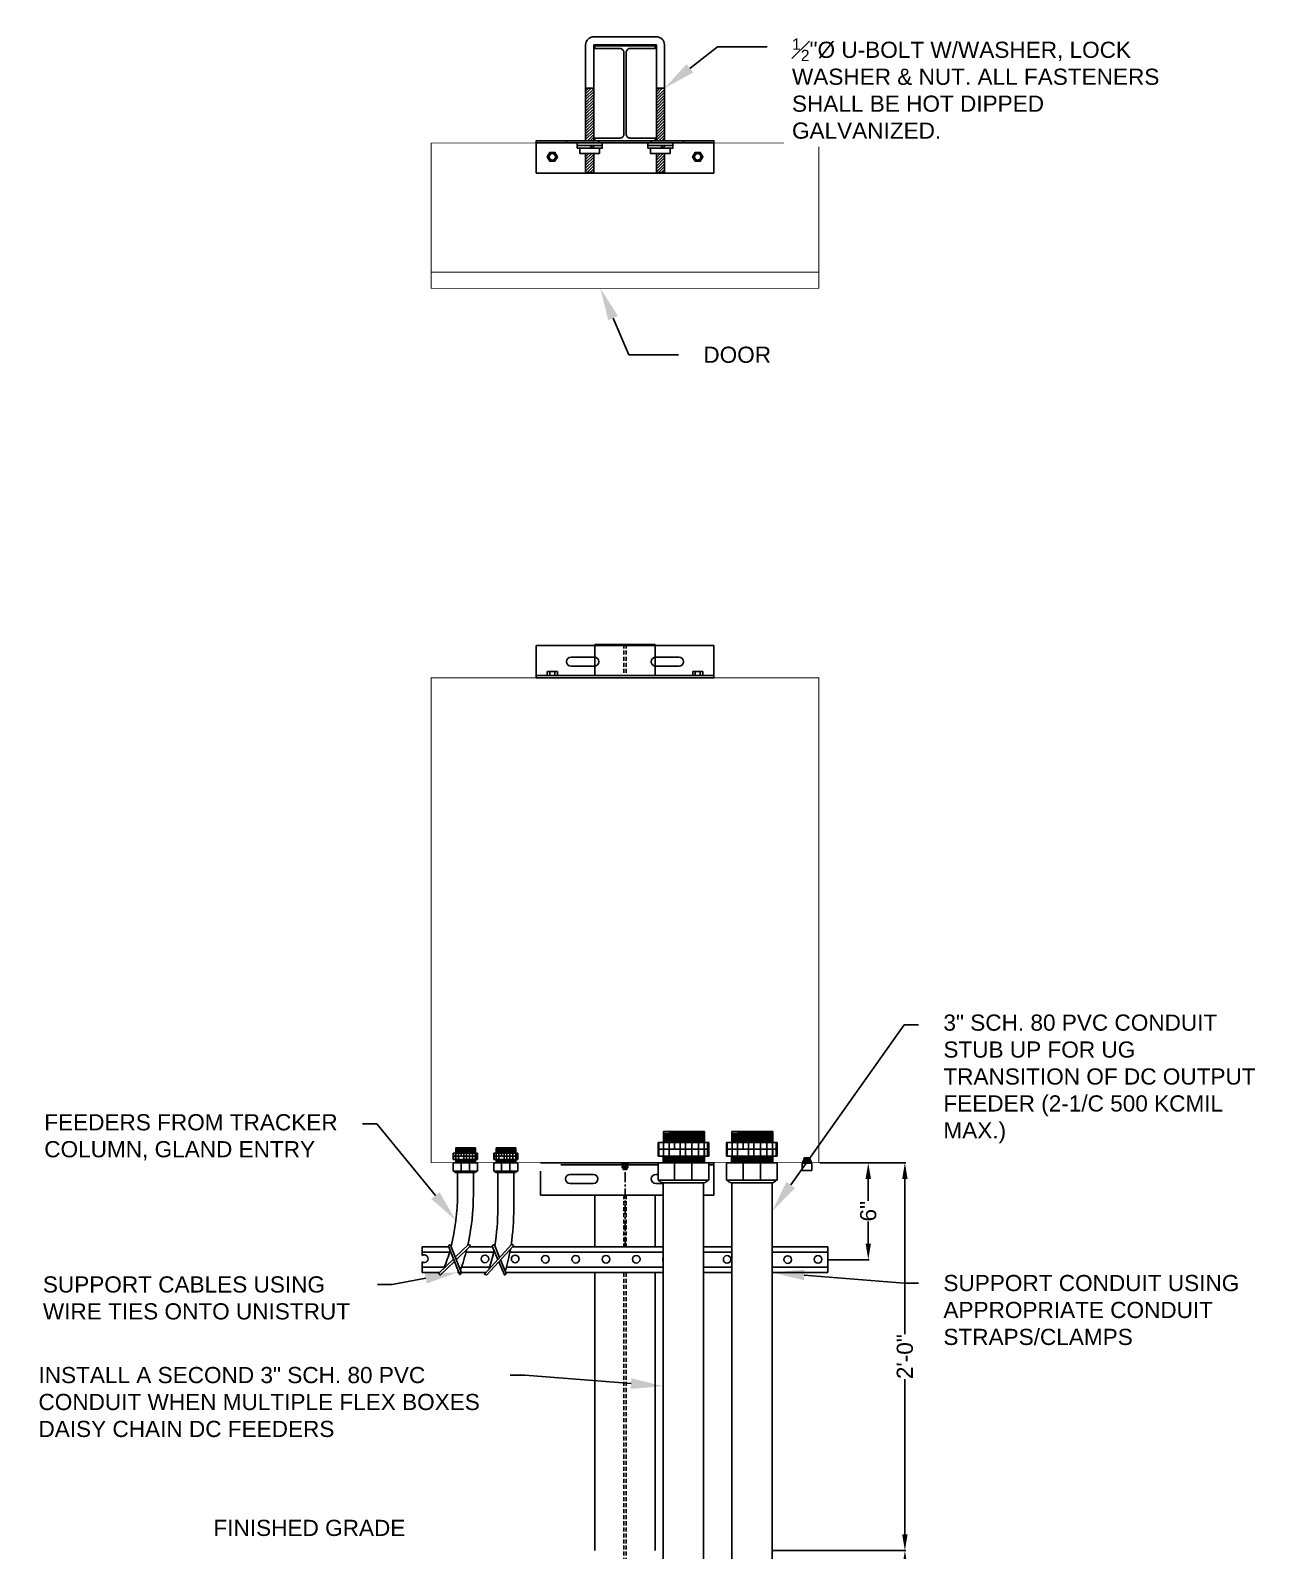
# Model space of a CAD drawing. Header units: feet. Extents: x -496 to 721, y -497 to 166.
# Drawn here: x 100.8 to 178.4, y 72.3 to 166.4 of the extents above; entities that cross this region are included whole.
import ezdxf
from ezdxf import colors
from ezdxf.entities.mleader import LeaderData, LeaderLine
from ezdxf.math import Vec2, Vec3

# ---------------------------------------------------------------- set-up
doc = ezdxf.new("R2010")
doc.units = ezdxf.units.FT
doc.header["$MEASUREMENT"] = 0
for name, pattern in [('CENTER', [2, 1.25, -0.25, 0.25, -0.25]), ('HIDDEN', [0.375, 0.25, -0.125]), ('HIDDEN2', [0.1875, 0.125, -0.0625])]:
    doc.linetypes.add(name, pattern=pattern)
for name, color, linetype in [('Cable Gland', 4, 'Continuous'), ('DC Homerun', 8, 'Continuous'), ('E-COMB-BOX', 42, 'Continuous'), ('E-COND', 3, 'Continuous'), ('E-DETL', 7, 'Continuous'), ('G-ANNO-TEXT', 1, 'Continuous'), ('G-TEXT', 7, 'Continuous'), ('S-BEAM', 7, 'Continuous'), ('S-BOLT', 93, 'Continuous'), ('S-POST', 7, 'Continuous'), ('S-STEL-ANGL', 3, 'Continuous'), ('tie wrap', 4, 'Continuous')]:
    doc.layers.add(name, color=color, linetype=linetype)
doc.styles.add('NEI-A', font='arial.ttf')
doc.dimstyles.new('NEI-A', dxfattribs={"dimtxt": 0.1, "dimasz": 0.125, "dimexe": 0.0625, "dimexo": 0.0625, "dimgap": 0.0625, "dimtad": 0, "dimtih": 1, "dimtoh": 1, "dimdec": 4, "dimzin": 3, "dimdsep": 46, "dimlunit": 4, "dimtxsty": 'NEI-A', "dimcen": 0, "dimadec": 0, "dimazin": 0, "dimtfac": 0.75, "dimtdec": 4, "dimtofl": 0, "dimtmove": 0, "dimatfit": 3, "dimfxl": 1, "dimfrac": 1, "dimtolj": 1, "dimtzin": 0, "dimarcsym": 0})

# ---------------------------------------------------------------- blocks, each defined once
blk = doc.blocks.new('BracketAngle_BottomView')
for p, q in [((81.537, 214.544), (70.537, 214.544)), ((72.412, 214.544), (72.412, 214.404)), ((74.412, 214.544), (74.412, 214.404)), ((77.662, 214.544), (77.662, 214.404)), ((79.662, 214.544), (79.662, 214.404))]:
    blk.add_line(p, q)
for points in [[(70.537, 216.404), (81.537, 216.404), (81.537, 214.404), (70.537, 214.404)], [(71.695, 215.678), (71.853, 215.404), (71.695, 215.13), (71.379, 215.13), (71.221, 215.404), (71.379, 215.678)], [(80.379, 215.678), (80.221, 215.404), (80.379, 215.13), (80.695, 215.13), (80.853, 215.404), (80.695, 215.678)]]:
    blk.add_lwpolyline(points, close=True)
for centre in [(71.537, 215.404), (80.537, 215.404)]:
    blk.add_circle(centre, 0.2)
blk = doc.blocks.new('BracketAngle_Top')
for p, q in [((66.735, 88.712), (68.173, 88.712)), ((73.423, 88.712), (71.985, 88.712)), ((75.579, 87.57), (64.579, 87.57)), ((68.173, 88.149), (66.735, 88.149)), ((71.985, 88.149), (73.423, 88.149))]:
    blk.add_line(p, q)
blk.add_lwpolyline([(64.579, 89.43), (75.579, 89.43), (75.579, 87.43), (64.579, 87.43)], close=True)
for centre, start, end in [((66.735, 88.43), 90, 270), ((68.173, 88.43), 270, 90), ((71.985, 88.43), 90, 270), ((73.423, 88.43), 270, 90)]:
    blk.add_arc(centre, 0.281, start, end)
blk = doc.blocks.new('BoltHead_.625_Side')
for p, q in [((80.984, 265.397), (81.609, 265.397)), ((80.984, 265.397), (80.984, 265.147)), ((81.147, 265.397), (81.147, 265.147)), ((81.447, 265.397), (81.447, 265.147)), ((81.609, 265.397), (81.609, 265.147)), ((80.984, 265.147), (81.609, 265.147))]:
    blk.add_line(p, q)
blk = doc.blocks.new('*D37')
at = {"layer": 'Defpoints', "color": 0, "transparency": 16777216}
for p in [(149.568, 96.319), (150.117, 90.319), (152.623, 90.319)]:
    blk.add_point(p, dxfattribs=at)
at = {"layer": 'G-ANNO-TEXT', "color": 0, "lineweight": -2, "transparency": 16777216}
for p, q in [((149.631, 96.319), (152.686, 96.319)), ((152.623, 95.319), (152.623, 93.959)), ((152.623, 91.319), (152.623, 92.679)), ((150.18, 90.319), (152.686, 90.319))]:
    blk.add_line(p, q, dxfattribs=at)
at = {"layer": 'G-ANNO-TEXT', "color": 0, "transparency": 16777216}
for points in [[(152.457, 95.319), (152.79, 95.319), (152.623, 96.319)], [(152.457, 91.319), (152.79, 91.319), (152.623, 90.319)]]:
    blk.add_solid(points, dxfattribs=at)
at = {"layer": 'G-ANNO-TEXT', "color": 0, "transparency": 16777216, "insert": (152.623, 93.319), "char_height": 1, "attachment_point": 5, "rotation": 90, "style": 'NEI-A'}
blk.add_mtext('\\A1;6"', dxfattribs=at)
blk = doc.blocks.new('*D27')
at = {"layer": 'Defpoints', "color": 0, "transparency": 16777216}
for p in [(149.568, 96.319), (146.672, 72.319), (154.89, 72.319)]:
    blk.add_point(p, dxfattribs=at)
at = {"layer": 'G-ANNO-TEXT', "color": 0, "lineweight": -2, "transparency": 16777216}
for p, q in [((149.631, 96.319), (154.953, 96.319)), ((154.89, 95.319), (154.89, 85.719)), ((154.89, 73.319), (154.89, 82.919)), ((146.734, 72.319), (154.953, 72.319))]:
    blk.add_line(p, q, dxfattribs=at)
at = {"layer": 'G-ANNO-TEXT', "color": 0, "transparency": 16777216}
for points in [[(154.724, 95.319), (155.057, 95.319), (154.89, 96.319)], [(154.724, 73.319), (155.057, 73.319), (154.89, 72.319)]]:
    blk.add_solid(points, dxfattribs=at)
at = {"layer": 'G-ANNO-TEXT', "color": 0, "transparency": 16777216, "insert": (154.89, 84.319), "char_height": 1, "attachment_point": 5, "rotation": 90, "style": 'NEI-A'}
blk.add_mtext('\\A1;2\'-0"', dxfattribs=at)
blk = doc.blocks.new('*D38')
at = {"layer": 'Defpoints', "color": 0, "transparency": 16777216}
for p in [(146.672, 72.319), (146.672, 54.319), (154.89, 54.319)]:
    blk.add_point(p, dxfattribs=at)
at = {"layer": 'G-ANNO-TEXT', "color": 0, "lineweight": -2, "transparency": 16777216}
for p, q in [((146.734, 72.319), (154.953, 72.319)), ((154.89, 71.319), (154.89, 64.663)), ((154.89, 55.319), (154.89, 61.974)), ((146.734, 54.319), (154.953, 54.319))]:
    blk.add_line(p, q, dxfattribs=at)
at = {"layer": 'G-ANNO-TEXT', "color": 0, "transparency": 16777216}
for points in [[(154.724, 71.319), (155.057, 71.319), (154.89, 72.319)], [(154.724, 55.319), (155.057, 55.319), (154.89, 54.319)]]:
    blk.add_solid(points, dxfattribs=at)
at = {"layer": 'G-ANNO-TEXT', "color": 0, "transparency": 16777216, "insert": (154.89, 63.319), "char_height": 1, "attachment_point": 5, "rotation": 90, "style": 'NEI-A'}
blk.add_mtext('\\A1;1\'-6"', dxfattribs=at)

msp = doc.modelspace()

# ---------------------------------------------------------------- hatches: boundary and pattern name
at = {"layer": 'S-BOLT'}
h = msp.add_hatch(dxfattribs=at)
h.set_pattern_fill('ANSI31', color=256)
h.set_pattern_definition([(45, (116.06836, 91.41893), (-0.08838835, 0.08838835), [])])
h.paths.add_polyline_path([(140.006, 162.801), (139.506, 162.801), (139.506, 159.559), (140.006, 159.559)])
h.paths.add_polyline_path([(140.006, 158.758), (139.506, 158.758), (139.506, 157.596), (140.006, 157.596)])
h.paths.add_polyline_path([(135.631, 158.761), (135.131, 158.761), (135.131, 157.599), (135.631, 157.599)])
h.paths.add_polyline_path([(135.131, 162.801), (135.131, 159.559), (135.631, 159.559), (135.631, 162.801)])

# ---------------------------------------------------------------- linework, layer by layer
at = {"layer": 'Cable Gland'}
for p, q in [((141.986, 98.242), (139.941, 98.119)), ((142.48, 98.206), (139.941, 98.053)), ((142.48, 98.154), (139.941, 98.001)), ((142.48, 98.088), (139.941, 97.935)), ((142.48, 98.022), (139.941, 97.869)), ((142.48, 97.956), (139.941, 97.803)), ((142.48, 97.89), (139.941, 97.737)), ((142.48, 97.569), (142.48, 98.242)), ((146.225, 98.242), (144.179, 98.119)), ((146.718, 98.206), (144.179, 98.053)), ((146.718, 98.154), (144.179, 98.001)), ((146.718, 98.088), (144.179, 97.935)), ((146.718, 98.022), (144.179, 97.869)), ((146.718, 97.956), (144.179, 97.803)), ((146.718, 97.89), (144.179, 97.737)), ((146.718, 97.569), (146.718, 98.242)), ((126.939, 96.917), (128.439, 96.917)), ((126.939, 96.917), (126.939, 96.517)), ((126.958, 96.917), (126.958, 96.517)), ((128.073, 97.239), (127.094, 97.18)), ((128.309, 97.222), (127.094, 97.149)), ((128.309, 97.197), (127.094, 97.124)), ((128.309, 97.165), (127.094, 97.092)), ((128.309, 97.134), (127.094, 97.061)), ((128.309, 97.102), (127.094, 97.029)), ((128.309, 97.071), (127.094, 96.998)), ((128.309, 97.039), (127.094, 96.966)), ((128.309, 97.008), (127.094, 96.935)), ((127.101, 96.917), (127.101, 96.517)), ((127.263, 96.917), (127.263, 96.517)), ((128.309, 96.976), (127.275, 96.914)), ((127.425, 96.917), (127.425, 96.717)), ((127.587, 96.917), (127.587, 96.517)), ((127.75, 96.917), (127.75, 96.517)), ((128.309, 96.945), (127.851, 96.917)), ((127.941, 96.917), (127.941, 96.517)), ((128.132, 96.917), (128.132, 96.517)), ((128.3, 96.917), (128.3, 96.517)), ((128.309, 96.917), (128.309, 97.239)), ((128.403, 96.917), (128.403, 96.517)), ((128.439, 96.917), (128.439, 96.517)), ((129.439, 96.917), (130.939, 96.917)), ((129.439, 96.917), (129.439, 96.517)), ((129.458, 96.917), (129.458, 96.517)), ((130.573, 97.239), (129.594, 97.18)), ((130.809, 97.222), (129.594, 97.149)), ((130.809, 97.197), (129.594, 97.124)), ((130.809, 97.165), (129.594, 97.092)), ((130.809, 97.134), (129.594, 97.061)), ((130.809, 97.102), (129.594, 97.029)), ((130.809, 97.071), (129.594, 96.998)), ((130.809, 97.039), (129.594, 96.966)), ((130.809, 97.008), (129.594, 96.935)), ((129.601, 96.917), (129.601, 96.517)), ((129.763, 96.917), (129.763, 96.517)), ((130.809, 96.976), (129.775, 96.914)), ((129.925, 96.917), (129.925, 96.717)), ((130.087, 96.917), (130.087, 96.517)), ((130.25, 96.917), (130.25, 96.517)), ((130.809, 96.945), (130.351, 96.917)), ((130.441, 96.917), (130.441, 96.517)), ((130.632, 96.917), (130.632, 96.517)), ((130.8, 96.917), (130.8, 96.517)), ((130.809, 96.917), (130.809, 97.239)), ((130.903, 96.917), (130.903, 96.517)), ((130.939, 96.917), (130.939, 96.517)), ((139.616, 97.569), (142.75, 97.569)), ((139.616, 97.569), (139.616, 96.733)), ((139.616, 97.151), (142.75, 97.151)), ((139.657, 97.569), (139.657, 96.733)), ((142.48, 97.824), (139.941, 97.671)), ((142.48, 97.758), (139.941, 97.606)), ((139.955, 97.569), (139.955, 96.733)), ((140.294, 97.569), (140.294, 96.733)), ((142.48, 97.692), (140.319, 97.562)), ((140.633, 97.569), (140.633, 97.151)), ((140.972, 97.569), (140.972, 96.733)), ((141.311, 97.569), (141.311, 96.733)), ((142.48, 97.626), (141.521, 97.569)), ((141.71, 97.569), (141.71, 96.733)), ((142.11, 97.569), (142.11, 96.733)), ((142.461, 97.569), (142.461, 96.733)), ((142.482, 96.319), (142.482, 97.071)), ((142.676, 97.569), (142.676, 96.733)), ((142.75, 97.569), (142.75, 96.733)), ((143.854, 97.569), (146.989, 97.569)), ((143.854, 97.569), (143.854, 96.733)), ((143.854, 97.151), (146.989, 97.151)), ((143.896, 97.569), (143.896, 96.733)), ((146.718, 97.824), (144.179, 97.671)), ((146.718, 97.758), (144.179, 97.606)), ((144.193, 97.569), (144.193, 96.733)), ((144.532, 97.569), (144.532, 96.733)), ((146.718, 97.692), (144.558, 97.562)), ((144.871, 97.569), (144.871, 97.151)), ((145.21, 97.569), (145.21, 96.733)), ((145.549, 97.569), (145.549, 96.733)), ((146.718, 97.626), (145.76, 97.569)), ((145.949, 97.569), (145.949, 96.733)), ((146.349, 97.569), (146.349, 96.733)), ((146.699, 97.569), (146.699, 96.733)), ((146.721, 96.319), (146.721, 97.071)), ((146.914, 97.569), (146.914, 96.733)), ((146.989, 97.569), (146.989, 96.733)), ((126.939, 96.717), (128.439, 96.717)), ((126.939, 96.517), (128.439, 96.517)), ((126.939, 96.319), (126.939, 95.799)), ((128.439, 96.319), (126.939, 96.319)), ((127.385, 96.518), (127.087, 96.5)), ((127.087, 96.319), (127.087, 96.517)), ((128.31, 96.511), (127.087, 96.437)), ((127.773, 96.51), (127.087, 96.468)), ((128.31, 96.479), (127.087, 96.405)), ((128.31, 96.447), (127.087, 96.374)), ((128.31, 96.416), (127.087, 96.342)), ((128.31, 96.384), (127.22, 96.319)), ((127.425, 96.319), (127.425, 95.799)), ((128.31, 96.353), (127.744, 96.319)), ((127.941, 96.319), (127.941, 95.799)), ((128.31, 96.319), (128.31, 96.679)), ((128.439, 96.319), (128.439, 95.799)), ((129.439, 96.717), (130.939, 96.717)), ((129.439, 96.517), (130.939, 96.517)), ((129.439, 96.319), (129.439, 95.799)), ((130.939, 96.319), (129.439, 96.319)), ((129.885, 96.518), (129.587, 96.5)), ((129.587, 96.319), (129.587, 96.517)), ((130.81, 96.511), (129.587, 96.437)), ((130.273, 96.51), (129.587, 96.468)), ((130.81, 96.479), (129.587, 96.405)), ((130.81, 96.447), (129.587, 96.374)), ((130.81, 96.416), (129.587, 96.342)), ((130.81, 96.384), (129.72, 96.319)), ((129.925, 96.319), (129.925, 95.799)), ((130.81, 96.353), (130.244, 96.319)), ((130.441, 96.319), (130.441, 95.799)), ((130.81, 96.319), (130.81, 96.679)), ((130.939, 96.319), (130.939, 95.799)), ((139.616, 96.733), (142.75, 96.733)), ((139.616, 96.319), (139.616, 95.233)), ((142.75, 96.319), (139.616, 96.319)), ((140.549, 96.735), (139.926, 96.698)), ((139.926, 96.319), (139.926, 96.733)), ((142.482, 96.72), (139.926, 96.566)), ((141.359, 96.718), (139.926, 96.632)), ((142.482, 96.654), (139.926, 96.5)), ((142.482, 96.588), (139.926, 96.434)), ((142.482, 96.522), (139.926, 96.368)), ((142.482, 96.456), (140.204, 96.319)), ((140.633, 96.319), (140.633, 95.233)), ((142.482, 96.39), (141.299, 96.319)), ((141.71, 96.319), (141.71, 95.233)), ((142.75, 96.319), (142.75, 95.233)), ((143.854, 96.733), (146.989, 96.733)), ((143.854, 96.319), (143.854, 95.233)), ((146.989, 96.319), (143.854, 96.319)), ((144.787, 96.735), (144.165, 96.698)), ((144.165, 96.319), (144.165, 96.733)), ((146.721, 96.72), (144.165, 96.566)), ((145.597, 96.718), (144.165, 96.632)), ((146.721, 96.654), (144.165, 96.5)), ((146.721, 96.588), (144.165, 96.434)), ((146.721, 96.522), (144.165, 96.368)), ((146.721, 96.456), (144.442, 96.319)), ((144.871, 96.319), (144.871, 95.233)), ((146.721, 96.39), (145.538, 96.319)), ((145.949, 96.319), (145.949, 95.233)), ((146.989, 96.319), (146.989, 95.233)), ((128.439, 95.799), (126.939, 95.799)), ((128.294, 95.724), (127.083, 95.724)), ((130.939, 95.799), (129.439, 95.799)), ((130.794, 95.724), (129.583, 95.724)), ((142.75, 95.233), (139.616, 95.233)), ((142.448, 95.076), (139.917, 95.076)), ((146.989, 95.233), (143.854, 95.233)), ((146.687, 95.076), (144.156, 95.076))]:
    msp.add_line(p, q, dxfattribs=at)
for points in [[(142.48, 98.242), (139.941, 98.242), (139.941, 97.569)], [(146.718, 98.242), (144.179, 98.242), (144.179, 97.569)], [(128.309, 97.239), (127.094, 97.239), (127.094, 96.917)], [(130.809, 97.239), (129.594, 97.239), (129.594, 96.917)]]:
    msp.add_lwpolyline(points, dxfattribs=at)
for centre, radius, start, end in [((127.096, 95.88), 0.157, 211.11236, 265.27652), ((128.274, 95.887), 0.164, 277.1817, 327.77818), ((129.596, 95.88), 0.157, 211.11236, 265.27652), ((130.774, 95.887), 0.164, 277.1817, 327.77818), ((139.944, 95.403), 0.328, 211.11236, 265.27652), ((142.406, 95.416), 0.343, 277.1817, 327.77818), ((144.183, 95.403), 0.328, 211.11236, 265.27652), ((146.644, 95.416), 0.343, 277.1817, 327.77818)]:
    msp.add_arc(centre, radius, start, end, dxfattribs=at)
at = {"layer": 'DC Homerun'}
for points in [[(126.801, 91.12, 0.060293), (127.196, 94.387), (127.196, 95.724), (128.181, 95.724)], [(127.842, 91.227, 0.053486), (128.181, 94.387), (128.181, 95.724)], [(129.508, 91.165, 0.040324), (129.696, 93.494), (129.696, 95.724)], [(130.517, 91.221, 0.036141), (130.681, 93.494), (130.681, 95.724)], [(126.373, 89.806, 0.023793), (126.737, 90.888)], [(127.373, 89.664, 0.02615), (127.777, 90.96, 0.02615)], [(129.166, 89.754, 0.024802), (129.459, 90.908)], [(130.154, 89.62, 0.026488), (130.472, 90.958, 0.026488)]]:
    msp.add_lwpolyline(points, format="xyb", dxfattribs=at)
at = {"layer": 'E-COMB-BOX', "color": 0, "const_width": 0.05}
for points in [[(125.568, 159.419), (125.568, 150.419), (149.568, 150.419), (149.568, 159.419)], [(149.568, 159.419), (125.568, 159.419)], [(125.568, 151.419), (149.568, 151.419)]]:
    msp.add_lwpolyline(points, dxfattribs=at)
msp.add_lwpolyline([(125.568, 96.319), (149.568, 96.319), (149.568, 126.319), (125.568, 126.319)], close=True, dxfattribs=at)
at = {"layer": 'E-COND', "color": 7, "linetype": 'HIDDEN2'}
for p, q in [((137.409, 96.093), (137.409, 96.186)), ((137.728, 96.093), (137.728, 96.186))]:
    msp.add_line(p, q, dxfattribs=at)
at = {"layer": 'E-COND'}
msp.add_lwpolyline([(139.933, 54.319), (142.433, 54.319), (142.433, 95.076), (139.933, 95.076)], close=True, dxfattribs=at)
at = {"layer": 'E-DETL', "color": 3}
for p, q in [((137.462, 95.907), (137.462, 95.987)), ((137.518, 95.907), (137.518, 95.987)), ((137.619, 95.907), (137.619, 95.987)), ((137.675, 95.907), (137.675, 95.987)), ((148.534, 96.289), (149.128, 96.289)), ((148.623, 96.527), (149.039, 96.527)), ((137.675, 95.907), (137.462, 95.907))]:
    msp.add_line(p, q, dxfattribs=at)
at = {"layer": 'E-DETL', "color": 9}
for p, q in [((148.622, 96.348), (149.038, 96.348)), ((148.623, 96.497), (149.039, 96.497)), ((148.623, 96.467), (149.039, 96.467)), ((148.651, 96.363), (149.008, 96.363)), ((148.651, 96.334), (149.008, 96.334)), ((148.653, 96.512), (149.009, 96.512)), ((148.653, 96.482), (149.009, 96.482)), ((148.653, 96.452), (149.009, 96.452))]:
    msp.add_line(p, q, dxfattribs=at)
at = {"layer": 'E-DETL', "color": 3}
msp.add_lwpolyline([(137.343, 96.292), (137.794, 96.292), (137.794, 96.319), (137.343, 96.319)], close=True, dxfattribs=at)
for points in [[(137.768, 96.292), (137.768, 96.186), (137.369, 96.186), (137.369, 96.292)], [(149.128, 96.319), (148.534, 96.319), (148.534, 95.844), (149.128, 95.844), (149.128, 96.319)], [(148.575, 96.435), (149.087, 96.435), (149.087, 96.378), (149.011, 96.378), (149.011, 96.397), (148.869, 96.397), (148.869, 96.378), (148.793, 96.378), (148.793, 96.397), (148.651, 96.397), (148.651, 96.378), (148.575, 96.378), (148.575, 96.435)], [(148.623, 96.527), (148.672, 96.616), (148.989, 96.616), (149.039, 96.527)]]:
    msp.add_lwpolyline(points, dxfattribs=at)
msp.add_lwpolyline([(137.396, 96.093), (137.741, 96.093), (137.741, 96.013, -0.414214), (137.714, 95.987), (137.422, 95.987, -0.414214), (137.396, 96.013)], format="xyb", close=True, dxfattribs=at)
at = {"layer": 'E-DETL', "flags": 128}
for points in [[(148.622, 96.378), (148.651, 96.363), (148.622, 96.348), (148.651, 96.334), (148.622, 96.319)], [(148.623, 96.437), (148.653, 96.452), (148.623, 96.467), (148.653, 96.482), (148.623, 96.497), (148.653, 96.512), (148.623, 96.527)], [(149.039, 96.437), (149.009, 96.452), (149.039, 96.467), (149.009, 96.482), (149.039, 96.497), (149.009, 96.512), (149.039, 96.527)], [(149.039, 96.378), (149.009, 96.363), (149.039, 96.348), (149.009, 96.334), (149.039, 96.319)]]:
    msp.add_lwpolyline(points, dxfattribs=at)
at = {"layer": 'G-TEXT', "flags": 128}
msp.add_lwpolyline([(135.693, 159.559), (139.443, 159.559), (139.443, 159.724), (137.883, 159.724, -0.414214), (137.633, 159.974), (137.633, 165.009, -0.414214), (137.883, 165.259), (139.443, 165.259), (139.443, 165.424), (135.693, 165.424), (135.693, 165.259), (137.254, 165.259, -0.414214), (137.504, 165.009), (137.504, 159.974, -0.414214), (137.254, 159.724), (135.693, 159.724), (135.693, 159.559)], format="xyb", dxfattribs=at)
at = {"layer": 'S-BEAM'}
for p, q in [((135.693, 128.381), (139.443, 128.381)), ((135.693, 128.381), (135.693, 126.459)), ((139.443, 128.381), (139.443, 126.459)), ((135.693, 94.319), (135.693, 91.106)), ((135.693, 89.531), (135.693, 72.319)), ((139.443, 89.506), (139.443, 72.319))]:
    msp.add_line(p, q, dxfattribs=at)
at = {"layer": 'S-BEAM', "linetype": 'HIDDEN'}
for p, q in [((137.504, 128.381), (137.504, 126.459)), ((137.633, 128.381), (137.633, 126.459)), ((137.504, 89.506), (137.504, 59.566)), ((137.633, 89.506), (137.633, 60.247))]:
    msp.add_line(p, q, dxfattribs=at)
at = {"layer": 'S-BOLT'}
for p, q in [((135.631, 165.989), (139.506, 165.989)), ((135.631, 165.489), (139.506, 165.489)), ((134.603, 159.089), (134.603, 159.419)), ((134.765, 158.761), (134.765, 159.089)), ((135.381, 159.089), (135.539, 159.254)), ((135.527, 159.089), (135.684, 159.254)), ((135.997, 158.761), (135.997, 159.089)), ((138.978, 159.086), (138.978, 159.417)), ((139.14, 158.758), (139.14, 159.086)), ((139.756, 159.086), (139.914, 159.251)), ((139.902, 159.086), (140.059, 159.251)), ((140.372, 158.758), (140.372, 159.086)), ((135.997, 158.761), (134.765, 158.761)), ((140.372, 158.758), (139.14, 158.758))]:
    msp.add_line(p, q, dxfattribs=at)
for points in [[(135.631, 165.489), (135.631, 159.559), (135.131, 159.559), (135.131, 165.489)], [(140.006, 165.489), (140.006, 159.559), (139.506, 159.559), (139.506, 165.489)], [(135.131, 162.801), (135.631, 162.801)], [(139.506, 162.801), (140.006, 162.801)], [(134.603, 159.419), (136.159, 159.419)], [(136.159, 159.419), (136.159, 159.089), (134.603, 159.089)], [(134.603, 159.254), (136.159, 159.254)], [(138.978, 159.417), (140.534, 159.417)], [(140.534, 159.417), (140.534, 159.086), (138.978, 159.086)], [(138.978, 159.251), (140.534, 159.251)], [(135.631, 158.761), (135.631, 157.599), (135.131, 157.599), (135.131, 158.761)], [(140.006, 158.758), (140.006, 157.596), (139.506, 157.596), (139.506, 158.758)]]:
    msp.add_lwpolyline(points, dxfattribs=at)
for centre, start, end in [((135.631, 165.489), 90, 180), ((139.506, 165.489), 0, 90)]:
    msp.add_arc(centre, 0.5, start, end, dxfattribs=at)
at = {"layer": 'S-POST', "linetype": 'CENTER', "ltscale": 0.5}
msp.add_line((137.568, 91.106), (137.568, 96.315), dxfattribs=at)
at = {"layer": 'S-POST', "linetype": 'HIDDEN'}
for p, q in [((137.504, 94.315), (137.504, 91.106)), ((137.633, 94.315), (137.633, 91.106))]:
    msp.add_line(p, q, dxfattribs=at)
at = {"layer": 'S-POST'}
msp.add_line((139.443, 94.315), (139.443, 91.106), dxfattribs=at)
at = {"layer": 'S-STEL-ANGL'}
for p, q in [((133.381, 126.709), (132.756, 126.709)), ((132.756, 126.709), (132.756, 126.459)), ((132.918, 126.709), (132.918, 126.459)), ((133.218, 126.709), (133.218, 126.459)), ((133.381, 126.709), (133.381, 126.459)), ((139.616, 96.179), (133.586, 96.179)), ((143.068, 96.179), (142.75, 96.179)), ((125.019, 91.106), (126.651, 91.106)), ((125.019, 90.791), (126.709, 90.791)), ((127.733, 90.791), (129.435, 90.791)), ((127.928, 91.106), (129.376, 91.106)), ((130.44, 90.791), (139.933, 90.791)), ((130.609, 91.106), (139.933, 91.106)), ((142.433, 91.106), (144.172, 91.106)), ((142.433, 90.791), (144.172, 90.791)), ((146.672, 90.791), (150.117, 90.791)), ((125.019, 89.846), (126.388, 89.846)), ((125.019, 89.531), (126.088, 89.531)), ((127.203, 89.531), (127.417, 89.531)), ((127.425, 89.531), (128.961, 89.531)), ((127.439, 89.846), (129.194, 89.846)), ((130.191, 89.531), (139.933, 89.531)), ((130.219, 89.846), (139.933, 89.846)), ((142.433, 89.846), (144.172, 89.846)), ((142.433, 89.531), (144.172, 89.531))]:
    msp.add_line(p, q, dxfattribs=at)
for points in [[(142.433, 94.319), (143.068, 94.319), (143.068, 96.319), (132.328, 96.319)], [(132.329, 95.799), (132.332, 94.319)], [(132.332, 94.319), (139.933, 94.319)], [(125.019, 91.106), (125.019, 90.58)], [(146.672, 91.106), (150.117, 91.106)], [(150.117, 91.106), (150.117, 89.531)], [(125.019, 90.178), (125.019, 89.531)], [(146.672, 89.846), (150.117, 89.846)], [(146.672, 89.531), (150.117, 89.531)]]:
    msp.add_lwpolyline(points, dxfattribs=at)
msp.add_lwpolyline([(135.604, 95.037), (134.167, 95.037, -1), (134.167, 95.6), (135.604, 95.6, -1)], format="xyb", close=True, dxfattribs=at)
msp.add_lwpolyline([(139.933, 95.037), (139.475, 95.037, -1), (139.475, 95.6), (139.616, 95.6)], format="xyb", dxfattribs=at)
for centre in [(128.893, 90.364), (130.768, 90.364), (132.642, 90.349), (134.517, 90.349), (136.391, 90.349), (138.265, 90.349), (143.889, 90.334), (147.638, 90.329), (149.512, 90.334)]:
    msp.add_circle(centre, 0.236, dxfattribs=at)
msp.add_arc((140.14, 90.334), 0.236, 151.24954, 208.75046, dxfattribs=at)
at = {"layer": 'tie wrap'}
msp.add_line((126.111, 89.383), (126.044, 89.454), dxfattribs=at)
for points in [[(127.115, 90.32), (127.983, 91.159, 0.417457), (127.981, 91.195), (127.909, 91.259, 0.410977), (127.874, 91.258), (127.057, 90.468)], [(129.807, 90.45), (129.479, 91.235, 0.414214), (129.444, 91.244), (129.362, 91.196, 0.414214), (129.353, 91.161), (129.7, 90.334)], [(129.761, 90.188), (130.098, 89.386, 0.531561), (130.138, 89.378), (130.21, 89.447, 0.305497), (130.215, 89.474), (129.868, 90.304)]]:
    msp.add_lwpolyline(points, format="xyb", dxfattribs=at)
for points in [[(129.018, 89.383), (130.666, 91.168, 0.414214), (130.662, 91.203), (130.585, 91.262, 0.414214), (130.55, 91.258), (128.882, 89.445, 0.519253), (128.894, 89.406), (128.991, 89.375, 0.316436)], [(127.436, 89.504), (126.761, 91.221, 0.414214), (126.727, 91.23), (126.644, 91.181, 0.414214), (126.635, 91.147), (127.318, 89.416, 0.531561), (127.358, 89.408), (127.43, 89.477, 0.305497)]]:
    msp.add_lwpolyline(points, format="xyb", close=True, dxfattribs=at)
for points in [[(126.946, 90.36), (126.043, 89.488)], [(126.147, 89.383), (127.004, 90.212)]]:
    msp.add_lwpolyline(points, dxfattribs=at)
for centre, start, end in [((126.062, 89.471), 137.5768, 223.37864), ((126.129, 89.4), 223.37864, 317.5768)]:
    msp.add_arc(centre, 0.025, start, end, dxfattribs=at)

# ---------------------------------------------------------------- block references
at = {"layer": 'S-STEL-ANGL', "rotation": 180}
msp.add_blockref('BracketAngle_BottomView', (213.605, 373.963), dxfattribs=at)
at = {"layer": 'S-STEL-ANGL'}
for name, p in [('BracketAngle_Top', (67.489, 38.888)), ('BoltHead_.625_Side', (60.772, -138.688))]:
    msp.add_blockref(name, p, dxfattribs=at)

# ---------------------------------------------------------------- texts
at = {"layer": 'G-ANNO-TEXT', "insert": (112.096, 74.224), "char_height": 1, "width": 11.81082, "attachment_point": 1, "style": 'NEI-A', "bg_fill": 3, "box_fill_scale": 1.5, "bg_fill_color": 256, "bg_fill_transparency": 0}
msp.add_mtext('\\pt3.00005;FINISHED GRADE', dxfattribs=at)

# ---------------------------------------------------------------- dimensions: what is measured, and where the dimension line sits
at = {"layer": 'G-ANNO-TEXT'}
for base, p1, p2, picture, middle in [((152.623, 90.319), (149.568, 96.319), (150.117, 90.319), '*D37', (152.623, 93.319)), ((154.89, 54.319), (146.672, 72.319), (146.672, 54.319), '*D38', (154.89, 63.319))]:
    dim = msp.add_linear_dim(base=base, p1=p1, p2=p2, angle=90, dimstyle='NEI-A', override={"dimtxt": 1, "dimasz": 1, "dimdec": 0}, dxfattribs=at)
    dim.commit()
    dim.dimension.update_dxf_attribs({"geometry": picture, "text_midpoint": middle, "text_rotation": 90})

# ---------------------------------------------------------------- next in the draw order: leaders
ml = msp.add_multileader_mtext('Standard', dxfattribs=at)
ml.set_content('\\A1;{\\H0.7x;\\S1#2;}"%%C U-BOLT W/WASHER, LOCK WASHER & NUT. ALL FASTENERS SHALL BE HOT DIPPED GALVANIZED.', color=256, style='NEI-A')
ml.set_leader_properties()
ml.build(insert=Vec2(0, 0))
ml.multileader.update_dxf_attribs({"dogleg_length": 3.071, "arrow_head_size": 2})
ctx = ml.context
ctx.base_point, ctx.char_height, ctx.arrow_head_size, ctx.landing_gap_size, ctx.plane_origin = Vec3(146.366, 165.374), 1, 2, 1.536, Vec3(898.531, -391.255)
notes = []
notes.append((ctx, [(0, (1, 1, 0), (143.294, 165.374), (1, 0), 3.071, [(1, [(140.006, 162.801)], 0, [])])]))
ctx.mtext.insert, ctx.mtext.width, ctx.mtext.flow_direction = Vec3(147.901, 165.883), 25.11914, 5
ctx.mtext.has_bg_fill, ctx.mtext.bg_color, ctx.mtext.bg_scale_factor, ctx.mtext.bg_transparency, ctx.mtext.use_window_bg_color = 1, -1073741824, 1.5, 0, 1
ml = msp.add_multileader_mtext('Standard', dxfattribs=at)
ml.set_content('\\pxql,t3.00005;DOOR', color=256, style='NEI-A')
ml.set_leader_properties()
ml.build(insert=Vec2(0, 0))
ml.multileader.update_dxf_attribs({"dogleg_length": 3.071, "arrow_head_size": 2})
ctx = ml.context
ctx.base_point, ctx.char_height, ctx.arrow_head_size, ctx.landing_gap_size, ctx.plane_origin = Vec3(140.881, 146.306), 1, 2, 1.536, Vec3(886.612, -399.064)
notes.append((ctx, [(0, (1, 1, 0), (137.809, 146.306), (1, 0), 3.071, [(1, [(136.041, 150.419)], 0, [])])]))
ctx.mtext.insert, ctx.mtext.width, ctx.mtext.flow_direction = Vec3(142.417, 146.815), 4.18326, 5
ctx.mtext.has_bg_fill, ctx.mtext.bg_color, ctx.mtext.bg_scale_factor, ctx.mtext.bg_transparency, ctx.mtext.use_window_bg_color = 1, -1073741824, 1.5, 0, 1
ml = msp.add_multileader_mtext('Standard', dxfattribs=at)
ml.set_content('\\pxql,t3.00005;3" SCH. 80 PVC CONDUIT STUB UP FOR UG TRANSITION OF DC OUTPUT FEEDER (2-1/C 500 KCMIL MAX.)', color=256, style='NEI-A')
ml.set_leader_properties()
ml.build(insert=Vec2(0, 0))
ml.multileader.update_dxf_attribs({"dogleg_length": 3.071, "arrow_head_size": 2})
ctx = ml.context
ctx.base_point, ctx.char_height, ctx.arrow_head_size, ctx.landing_gap_size, ctx.plane_origin = Vec3(155.74, 104.842), 1, 2, 1.536, Vec3(938.885, -446.635)
notes.append((ctx, [(0, (1, 1, 0), (154.84, 104.842), (1, 0), 0.9, [(1, [(146.672, 93.311)], 0, [])])]))
ctx.mtext.insert, ctx.mtext.width, ctx.mtext.flow_direction = Vec3(157.275, 105.489), 20.61846, 5
ctx.mtext.has_bg_fill, ctx.mtext.bg_color, ctx.mtext.bg_scale_factor, ctx.mtext.bg_transparency, ctx.mtext.use_window_bg_color = 1, -1073741824, 1.5, 0, 1
ml = msp.add_multileader_mtext('Standard', dxfattribs=at)
ml.set_content('\\pxql,t3.00005;FEEDERS FROM TRACKER COLUMN, GLAND ENTRY', color=256, style='NEI-A')
ml.set_leader_properties()
ml.build(insert=Vec2(0, 0))
ml.multileader.update_dxf_attribs({"dogleg_length": 3.071, "arrow_head_size": 2})
ctx = ml.context
ctx.base_point, ctx.char_height, ctx.arrow_head_size, ctx.landing_gap_size, ctx.plane_origin = Vec3(100.209, 98.724), 1, 2, 1.536, Vec3(892.832, -443.316)
ctx.text_align_type = 2
notes.append((ctx, [(1, (1, 1, 0), (122.21, 98.724), (-1, 0), 0.9, [(1, [(127.097, 92.742)], 0, [])])]))
ctx.mtext.insert, ctx.mtext.width, ctx.mtext.alignment, ctx.mtext.flow_direction = Vec3(119.775, 99.322), 18.15461, 3, 5
ctx.mtext.has_bg_fill, ctx.mtext.bg_color, ctx.mtext.bg_scale_factor, ctx.mtext.bg_transparency, ctx.mtext.use_window_bg_color = 1, -1073741824, 1.5, 0, 1
ml = msp.add_multileader_mtext('Standard', dxfattribs=at)
ml.set_content('\\pxql,t3.00005;SUPPORT CABLES USING WIRE TIES ONTO UNISTRUT', color=256, style='NEI-A')
ml.set_leader_properties()
ml.build(insert=Vec2(0, 0))
ml.multileader.update_dxf_attribs({"dogleg_length": 3.071, "arrow_head_size": 2})
ctx = ml.context
ctx.base_point, ctx.char_height, ctx.arrow_head_size, ctx.landing_gap_size, ctx.plane_origin = Vec3(100.209, 88.779), 1, 2, 1.536, Vec3(884.897, -456.958)
ctx.text_align_type = 2
notes.append((ctx, [(1, (1, 1, 0), (123.149, 88.779), (-1, 0), 0.9, [(1, [(127.203, 89.531)], 0, [])])]))
ctx.mtext.insert, ctx.mtext.width, ctx.mtext.defined_height, ctx.mtext.alignment, ctx.mtext.flow_direction = Vec3(120.714, 89.288), 19.17953, 2.038, 3, 5
ctx.mtext.has_bg_fill, ctx.mtext.bg_color, ctx.mtext.bg_scale_factor, ctx.mtext.bg_transparency, ctx.mtext.use_window_bg_color = 1, -1073741824, 1.5, 0, 1
ml = msp.add_multileader_mtext('Standard', dxfattribs=at)
ml.set_content('\\pxql,t3.00005;INSTALL A SECOND 3" SCH. 80 PVC CONDUIT WHEN MULTIPLE FLEX BOXES DAISY CHAIN DC FEEDERS', color=256, style='NEI-A')
ml.set_leader_properties()
ml.build(insert=Vec2(0, 0))
ml.multileader.update_dxf_attribs({"dogleg_length": 3.071, "arrow_head_size": 2})
ctx = ml.context
ctx.base_point, ctx.char_height, ctx.arrow_head_size, ctx.landing_gap_size, ctx.plane_origin = Vec3(100.209, 83.173), 1, 2, 1.536, Vec3(938.885, -461.542)
ctx.text_align_type = 2
notes.append((ctx, [(1, (1, 1, 0), (131.361, 83.173), (-1, 0), 0.9, [(1, [(139.933, 82.492)], 0, [])])]))
ctx.mtext.insert, ctx.mtext.width, ctx.mtext.alignment, ctx.mtext.flow_direction = Vec3(128.925, 83.681), 27.66348, 3, 5
ctx.mtext.has_bg_fill, ctx.mtext.bg_color, ctx.mtext.bg_scale_factor, ctx.mtext.bg_transparency, ctx.mtext.use_window_bg_color = 1, -1073741824, 1.5, 0, 1
for ctx, leaders in notes:
    for number, flags, end, landing, length, lines in leaders:
        leader = LeaderData()
        leader.index, (leader.has_last_leader_line, leader.has_dogleg_vector, leader.attachment_direction) = number, flags
        leader.last_leader_point, leader.dogleg_vector, leader.dogleg_length = Vec3(end), Vec3(landing), length
        for number, points, colour, breaks in lines:
            line = LeaderLine()
            line.index, line.vertices, line.color, line.breaks = number, Vec3.list(points), colors.encode_raw_color(colour), breaks
            leader.lines.append(line)
        ctx.leaders.append(leader)

# ---------------------------------------------------------------- next in the draw order: linework, layer by layer
at = {"layer": 'S-STEL-ANGL'}
msp.add_arc((125.144, 90.379), 0.236, 238.17916, 121.82084, dxfattribs=at)

# ---------------------------------------------------------------- next in the draw order: dimensions: what is measured, and where the dimension line sits
at = {"layer": 'G-ANNO-TEXT'}
dim = msp.add_linear_dim(base=(154.89, 72.319), p1=(149.568, 96.319), p2=(146.672, 72.319), angle=90, dimstyle='NEI-A', override={"dimtxt": 1, "dimasz": 1, "dimdec": 0}, dxfattribs=at)
dim.commit()
dim.dimension.update_dxf_attribs({"geometry": '*D27', "text_midpoint": (154.89, 84.319), "text_rotation": 90})

# ---------------------------------------------------------------- next in the draw order: leaders
ml = msp.add_multileader_mtext('Standard', dxfattribs=at)
ml.set_content('\\pxql,t3.00005;SUPPORT CONDUIT USING APPROPRIATE CONDUIT STRAPS/CLAMPS', color=256, style='NEI-A')
ml.set_leader_properties()
ml.build(insert=Vec2(0, 0))
ml.multileader.update_dxf_attribs({"dogleg_length": 3.071, "arrow_head_size": 2})
ctx = ml.context
ctx.base_point, ctx.char_height, ctx.arrow_head_size, ctx.landing_gap_size, ctx.plane_origin = Vec3(155.74, 88.867), 1, 2, 1.536, Vec3(941.469, -460.505)
notes = []
notes.append((ctx, [(0, (1, 1, 0), (154.84, 88.867), (1, 0), 0.9, [(1, [(146.672, 89.531)], 0, [])])]))
ctx.mtext.insert, ctx.mtext.width, ctx.mtext.flow_direction = Vec3(157.275, 89.375), 19.17953, 5
ctx.mtext.has_bg_fill, ctx.mtext.bg_color, ctx.mtext.bg_scale_factor, ctx.mtext.bg_transparency, ctx.mtext.use_window_bg_color = 1, -1073741824, 1.5, 0, 1
for ctx, leaders in notes:
    for number, flags, end, landing, length, lines in leaders:
        leader = LeaderData()
        leader.index, (leader.has_last_leader_line, leader.has_dogleg_vector, leader.attachment_direction) = number, flags
        leader.last_leader_point, leader.dogleg_vector, leader.dogleg_length = Vec3(end), Vec3(landing), length
        for number, points, colour, breaks in lines:
            line = LeaderLine()
            line.index, line.vertices, line.color, line.breaks = number, Vec3.list(points), colors.encode_raw_color(colour), breaks
            leader.lines.append(line)
        ctx.leaders.append(leader)

# ---------------------------------------------------------------- next in the draw order: linework, layer by layer
at = {"layer": 'E-COND'}
msp.add_lwpolyline([(144.172, 54.319), (146.672, 54.319), (146.672, 95.076), (144.172, 95.076)], close=True, dxfattribs=at)

doc.saveas('drawing.dxf')
